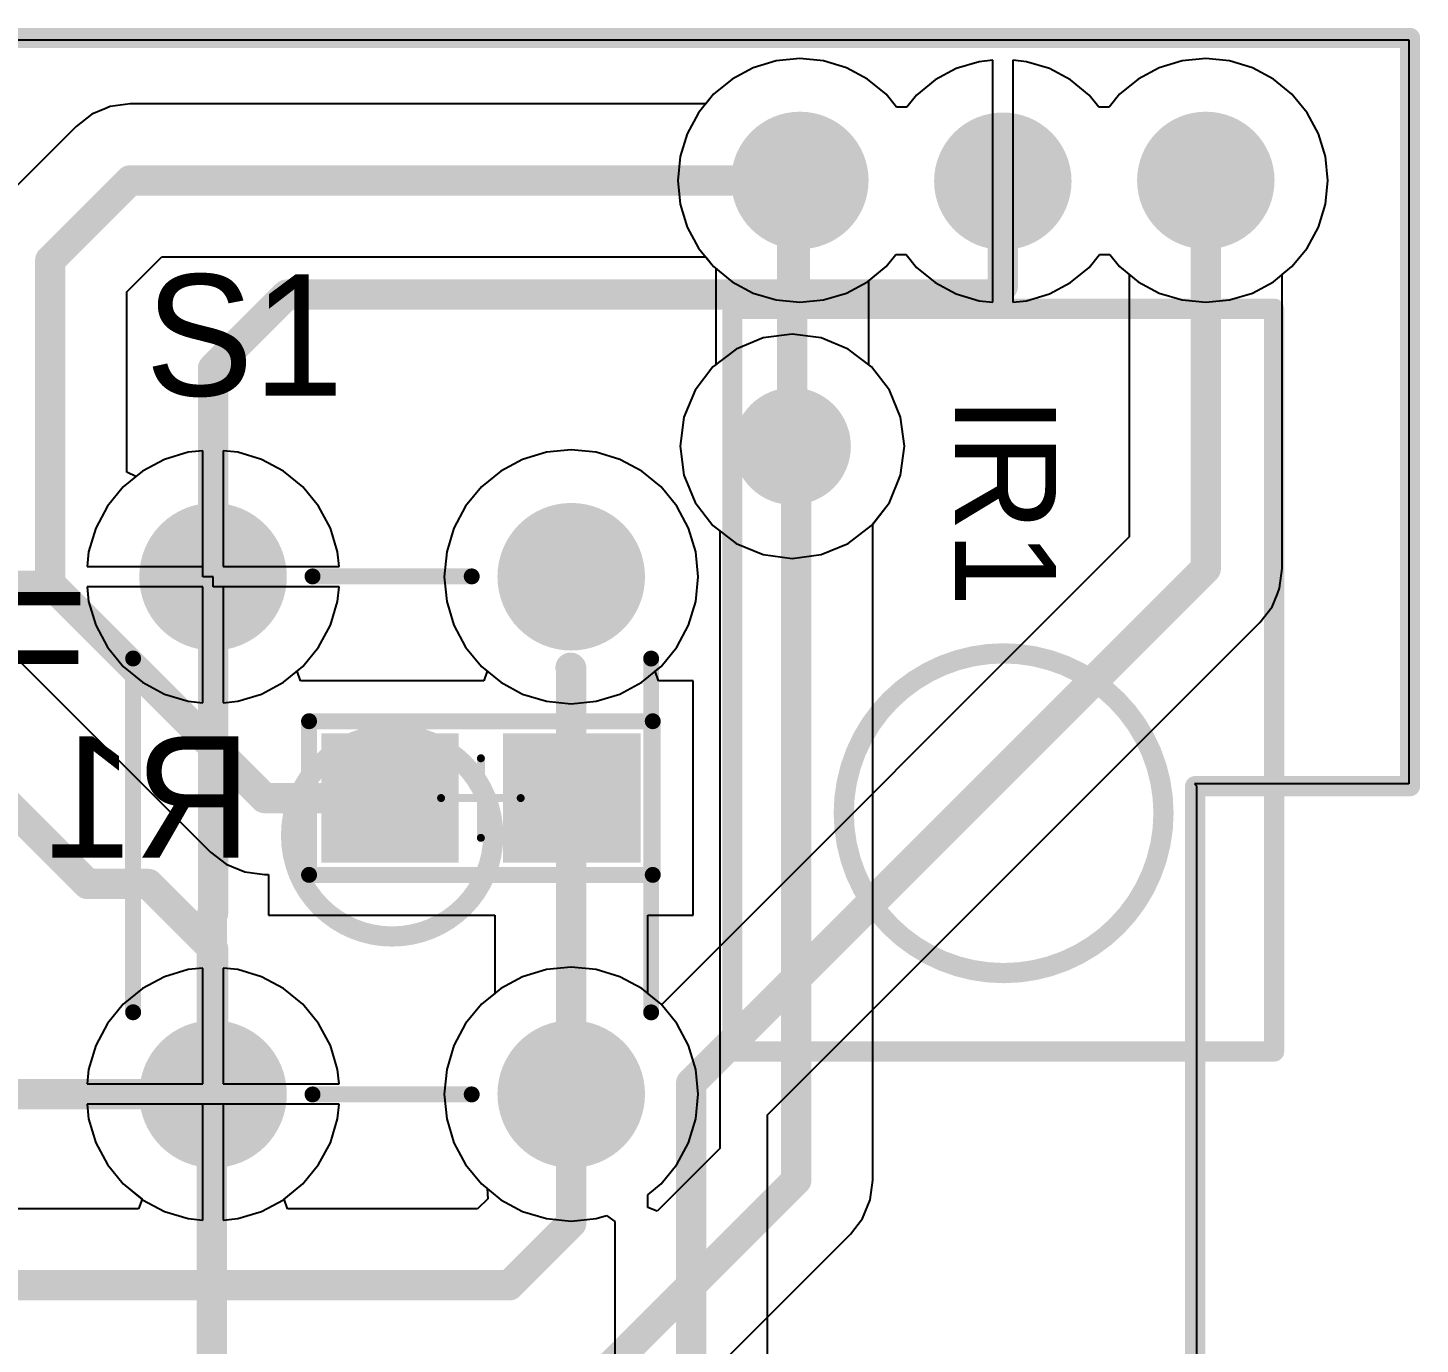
# Model space of a CAD drawing. Extents: x 2 to 5.35, y 2.27 to 3.73.
# Drawn here: x 4.666 to 5.355, y 3.084 to 3.735 of the extents above; entities that cross this region are included whole.
import ezdxf

# ---------------------------------------------------------------- set-up
doc = ezdxf.new("R2010")
doc.units = 0
doc.layers.get('0').update_dxf_attribs({"linetype": 'CONTINUOUS'})
for name, color, linetype in [('BOTTOMLAYER', 5, 'CONTINUOUS'), ('BOTTOMOVERLAY', 54, 'CONTINUOUS'), ('BOTTOMPASTE', 16, 'CONTINUOUS'), ('BOTTOMSOLDER', 6, 'CONTINUOUS'), ('MECHANICAL15', 56, 'CONTINUOUS'), ('MULTILAYER', 9, 'CONTINUOUS'), ('TOPLAYER', 1, 'CONTINUOUS'), ('TOPOVERLAY', 2, 'CONTINUOUS'), ('TOPSOLDER', 216, 'CONTINUOUS')]:
    doc.layers.add(name, color=color, linetype=linetype)

# ---------------------------------------------------------------- blocks, each defined once
blk = doc.blocks.new('IRM8601S_5')
at = {"layer": 'BOTTOMLAYER', "const_width": 0.03}
for points in [[(0.018463, -0.063385, 1), (0.048463, -0.063385, 1)], [(0.118857, -0.062992, 1), (0.148857, -0.062992, 1)], [(0.219251, -0.063385, 1), (0.249251, -0.063385, 1)]]:
    blk.add_lwpolyline(points, format="xyb", close=True, dxfattribs=at)
at = {"layer": 'BOTTOMSOLDER', "const_width": 0.034}
for points in [[(0.016463, -0.063385, 1), (0.050463, -0.063385, 1)], [(0.116857, -0.062992, 1), (0.150857, -0.062992, 1)], [(0.217251, -0.063385, 1), (0.251251, -0.063385, 1)]]:
    blk.add_lwpolyline(points, format="xyb", close=True, dxfattribs=at)
at = {"layer": 'MULTILAYER', "const_width": 0.03}
for points in [[(0.018463, -0.063385, 1), (0.048463, -0.063385, 1)], [(0.118857, -0.062992, 1), (0.148857, -0.062992, 1)], [(0.219251, -0.063385, 1), (0.249251, -0.063385, 1)]]:
    blk.add_lwpolyline(points, format="xyb", close=True, dxfattribs=at)
at = {"layer": 'TOPLAYER', "const_width": 0.03}
for points in [[(0.018463, -0.063385, 1), (0.048463, -0.063385, 1)], [(0.118857, -0.062992, 1), (0.148857, -0.062992, 1)], [(0.219251, -0.063385, 1), (0.249251, -0.063385, 1)]]:
    blk.add_lwpolyline(points, format="xyb", close=True, dxfattribs=at)
at = {"layer": 'TOPOVERLAY', "const_width": 0.01}
for points in [[(-0.000317, 0.367457), (-0.000317, 0.000078)], [(0.267637, 0.367457), (-0.000317, 0.367457)], [(0.267637, 0.367457), (0.267637, 0.000078)], [(0.267637, 0.000078), (-0.000317, 0.000078)], [(0.033463, 0.000078), (0.033463, -0.063385)], [(0.133857, 0.000078), (0.133857, -0.062992)], [(0.234251, 0.000078), (0.234251, -0.063385)]]:
    blk.add_lwpolyline(points, dxfattribs=at)
at = {"layer": 'TOPOVERLAY'}
for points, const_width in [([(-0.002817, 0.367457, 1), (0.002183, 0.367457, 1)], 0.005), ([(-0.002817, 0.367457, 1), (0.002183, 0.367457, 1)], 0.005), ([(0.265137, 0.367457, 1), (0.270137, 0.367457, 1)], 0.005), ([(0.265137, 0.367457, 1), (0.270137, 0.367457, 1)], 0.005), ([(0.21254, 0.249606, 1), (0.054389, 0.249606, 1)], 0.01), ([(0.051889, 0.249606, 1), (0.056889, 0.249606, 1)], 0.005), ([(0.21004, 0.249606, 1), (0.21504, 0.249606, 1)], 0.005), ([(-0.002817, 0.000078, 1), (0.002183, 0.000078, 1)], 0.005), ([(-0.002817, 0.000078, 1), (0.002183, 0.000078, 1)], 0.005), ([(0.030963, 0.000078, 1), (0.035963, 0.000078, 1)], 0.005), ([(0.131357, 0.000078, 1), (0.136357, 0.000078, 1)], 0.005), ([(0.231751, 0.000078, 1), (0.236751, 0.000078, 1)], 0.005), ([(0.265137, 0.000078, 1), (0.270137, 0.000078, 1)], 0.005), ([(0.265137, 0.000078, 1), (0.270137, 0.000078, 1)], 0.005), ([(0.030963, -0.063385, 1), (0.035963, -0.063385, 1)], 0.005), ([(0.131357, -0.062992, 1), (0.136357, -0.062992, 1)], 0.005), ([(0.231751, -0.063385, 1), (0.236751, -0.063385, 1)], 0.005)]:
    blk.add_lwpolyline(points, format="xyb", close=True, dxfattribs=dict(at, const_width=const_width))
at = {"layer": 'TOPSOLDER', "const_width": 0.034}
for points in [[(0.016463, -0.063385, 1), (0.050463, -0.063385, 1)], [(0.116857, -0.062992, 1), (0.150857, -0.062992, 1)], [(0.217251, -0.063385, 1), (0.251251, -0.063385, 1)]]:
    blk.add_lwpolyline(points, format="xyb", close=True, dxfattribs=at)
blk = doc.blocks.new('TACTSWITCH_7')
at = {"layer": 'BOTTOMLAYER', "const_width": 0.0325}
for points in [[(-0.104831, 0.127951, 1), (-0.072332, 0.127951, 1)], [(0.072334, 0.127951, 1), (0.104834, 0.127951, 1)], [(-0.104831, -0.127953, 1), (-0.072332, -0.127953, 1)], [(0.072334, -0.127953, 1), (0.104834, -0.127953, 1)]]:
    blk.add_lwpolyline(points, format="xyb", close=True, dxfattribs=at)
at = {"layer": 'BOTTOMSOLDER', "const_width": 0.0365}
for points in [[(-0.106831, 0.127951, 1), (-0.070332, 0.127951, 1)], [(0.070334, 0.127951, 1), (0.106834, 0.127951, 1)], [(-0.106831, -0.127953, 1), (-0.070332, -0.127953, 1)], [(0.070334, -0.127953, 1), (0.106834, -0.127953, 1)]]:
    blk.add_lwpolyline(points, format="xyb", close=True, dxfattribs=at)
at = {"layer": 'MULTILAYER', "const_width": 0.0325}
for points in [[(-0.104831, 0.127951, 1), (-0.072332, 0.127951, 1)], [(0.072334, 0.127951, 1), (0.104834, 0.127951, 1)], [(-0.104831, -0.127953, 1), (-0.072332, -0.127953, 1)], [(0.072334, -0.127953, 1), (0.104834, -0.127953, 1)]]:
    blk.add_lwpolyline(points, format="xyb", close=True, dxfattribs=at)
at = {"layer": 'TOPLAYER', "const_width": 0.0325}
for points in [[(-0.104831, 0.127951, 1), (-0.072332, 0.127951, 1)], [(0.072334, 0.127951, 1), (0.104834, 0.127951, 1)], [(-0.104831, -0.127953, 1), (-0.072332, -0.127953, 1)], [(0.072334, -0.127953, 1), (0.104834, -0.127953, 1)]]:
    blk.add_lwpolyline(points, format="xyb", close=True, dxfattribs=at)
at = {"layer": 'TOPOVERLAY', "const_width": 0.007874}
for points in [[(-0.03937, 0.128109), (0.039371, 0.128109)], [(-0.128109, -0.087481), (-0.128109, 0.087519)], [(0.12811, -0.087521), (0.12811, 0.087479)], [(-0.03937, -0.128111), (0.039371, -0.128111)]]:
    blk.add_lwpolyline(points, dxfattribs=at)
at = {"layer": 'TOPOVERLAY'}
for points, const_width in [([(-0.041338, 0.128109, 1), (-0.037401, 0.128109, 1)], 0.003937), ([(0.037402, 0.128109, 1), (0.041339, 0.128109, 1)], 0.003937), ([(-0.130078, 0.087519, 1), (-0.126141, 0.087519, 1)], 0.003937), ([(0.126142, 0.087479, 1), (0.130079, 0.087479, 1)], 0.003937), ([(0.05, 0, 1), (-0.05, 0, 1)], 0.01), ([(-0.0525, 0, 1), (-0.0475, 0, 1)], 0.005), ([(0.0475, 0, 1), (0.0525, 0, 1)], 0.005), ([(-0.130078, -0.087481, 1), (-0.126141, -0.087481, 1)], 0.003937), ([(0.126142, -0.087521, 1), (0.130079, -0.087521, 1)], 0.003937), ([(-0.041338, -0.128111, 1), (-0.037401, -0.128111, 1)], 0.003937), ([(0.037402, -0.128111, 1), (0.041339, -0.128111, 1)], 0.003937)]:
    blk.add_lwpolyline(points, format="xyb", close=True, dxfattribs=dict(at, const_width=const_width))
at = {"layer": 'TOPSOLDER', "const_width": 0.0365}
for points in [[(-0.106831, 0.127951, 1), (-0.070332, 0.127951, 1)], [(0.070334, 0.127951, 1), (0.106834, 0.127951, 1)], [(-0.106831, -0.127953, 1), (-0.070332, -0.127953, 1)], [(0.070334, -0.127953, 1), (0.106834, -0.127953, 1)]]:
    blk.add_lwpolyline(points, format="xyb", close=True, dxfattribs=at)
blk = doc.blocks.new('0805_B_19')
at = {"layer": 'BOTTOMLAYER'}
for points in [[(-0.075001, -0.027999), (-0.015001, -0.027999), (-0.075001, 0.028001), (-0.015001, 0.028001)], [(0.014999, -0.027999), (0.074999, -0.027999), (0.014999, 0.028001), (0.074999, 0.028001)]]:
    blk.add_solid(points, dxfattribs=at)
at = {"layer": 'BOTTOMOVERLAY', "const_width": 0.007874}
for points in [[(0.084999, 0.038001), (-0.085001, 0.038001)], [(-0.085001, 0.038001), (-0.085001, -0.037999)], [(0.084999, 0.038001), (0.084999, -0.037999)], [(0.084999, -0.037999), (-0.085001, -0.037999)]]:
    blk.add_lwpolyline(points, dxfattribs=at)
at = {"layer": 'BOTTOMOVERLAY', "const_width": 0.003937}
for points in [[(-0.086969, 0.038001, 1), (-0.083032, 0.038001, 1)], [(-0.086969, 0.038001, 1), (-0.083032, 0.038001, 1)], [(0.083031, 0.038001, 1), (0.086968, 0.038001, 1)], [(0.083031, 0.038001, 1), (0.086968, 0.038001, 1)], [(-0.086969, -0.037999, 1), (-0.083032, -0.037999, 1)], [(-0.086969, -0.037999, 1), (-0.083032, -0.037999, 1)], [(0.083031, -0.037999, 1), (0.086968, -0.037999, 1)], [(0.083031, -0.037999, 1), (0.086968, -0.037999, 1)]]:
    blk.add_lwpolyline(points, format="xyb", close=True, dxfattribs=at)
at = {"layer": 'BOTTOMPASTE'}
for points in [[(-0.075001, -0.027999), (-0.015001, -0.027999), (-0.075001, 0.028001), (-0.015001, 0.028001)], [(0.014999, -0.027999), (0.074999, -0.027999), (0.014999, 0.028001), (0.074999, 0.028001)]]:
    blk.add_solid(points, dxfattribs=at)
at = {"layer": 'BOTTOMSOLDER'}
for points in [[(-0.079001, -0.031999), (-0.011001, -0.031999), (-0.079001, 0.032001), (-0.011001, 0.032001)], [(0.010999, -0.031999), (0.078999, -0.031999), (0.010999, 0.032001), (0.078999, 0.032001)]]:
    blk.add_solid(points, dxfattribs=at)
at = {"layer": 'MECHANICAL15', "const_width": 0.003937}
for points in [[(-0.000001, 0.019685), (-0.000001, -0.019685)], [(0.019683, 0.000001), (-0.019687, 0.000001)]]:
    blk.add_lwpolyline(points, dxfattribs=at)
at = {"layer": 'MECHANICAL15', "const_width": 0.001969}
for points in [[(-0.000985, 0.019685, 1), (0.000983, 0.019685, 1)], [(-0.020671, 0.000001, 1), (-0.018703, 0.000001, 1)], [(0.018699, 0.000001, 1), (0.020667, 0.000001, 1)], [(-0.000985, -0.019685, 1), (0.000983, -0.019685, 1)]]:
    blk.add_lwpolyline(points, format="xyb", close=True, dxfattribs=at)

msp = doc.modelspace()

# ---------------------------------------------------------------- linework, layer by layer
at = {"layer": 'BOTTOMLAYER'}
for p, q in [((4.099024, 3.729), (5.349, 3.729)), ((5.349, 3.729), (5.349, 3.361)), ((5.047762, 3.719778), (5.036, 3.71862)), ((5.059524, 3.71862), (5.047762, 3.719778)), ((5.143156, 3.718892), (5.136394, 3.718226)), ((5.143156, 3.659084), (5.143156, 3.718892)), ((5.159918, 3.718226), (5.153156, 3.718892)), ((5.153156, 3.718892), (5.153156, 3.659084)), ((5.24855, 3.719778), (5.236788, 3.71862)), ((5.260312, 3.71862), (5.24855, 3.719778)), ((5.02469, 3.715189), (5.014266, 3.709618)), ((5.036, 3.71862), (5.02469, 3.715189)), ((5.070834, 3.715189), (5.059524, 3.71862)), ((5.081258, 3.709618), (5.070834, 3.715189)), ((5.125084, 3.714795), (5.114661, 3.709224)), ((5.136394, 3.718226), (5.125084, 3.714795)), ((5.171228, 3.714795), (5.159918, 3.718226)), ((5.181652, 3.709224), (5.171228, 3.714795)), ((5.225478, 3.715189), (5.215054, 3.709618)), ((5.236788, 3.71862), (5.225478, 3.715189)), ((5.271622, 3.715189), (5.260312, 3.71862)), ((5.282045, 3.709618), (5.271622, 3.715189)), ((5.014266, 3.709618), (5.00513, 3.70212)), ((5.090394, 3.70212), (5.081258, 3.709618)), ((5.114661, 3.709224), (5.105524, 3.701726)), ((5.190788, 3.701726), (5.181652, 3.709224)), ((5.215054, 3.709618), (5.205918, 3.70212)), ((5.291182, 3.70212), (5.282045, 3.709618)), ((5.00513, 3.70212), (5.001184, 3.697312)), ((5.095621, 3.695751), (5.090394, 3.70212)), ((5.105524, 3.701726), (5.100621, 3.695751)), ((5.195691, 3.695751), (5.190788, 3.701726)), ((5.205918, 3.70212), (5.200691, 3.695751)), ((5.29868, 3.692983), (5.291182, 3.70212)), ((4.697576, 3.692244), (4.689743, 3.686233)), ((4.704027, 3.694916), (4.697576, 3.692244)), ((4.706698, 3.696023), (4.704027, 3.694916)), ((4.716488, 3.697312), (4.706698, 3.696023)), ((5.001184, 3.697312), (4.716488, 3.697312)), ((5.100621, 3.695751), (5.095621, 3.695751)), ((5.200691, 3.695751), (5.195691, 3.695751)), ((5.304251, 3.68256), (5.29868, 3.692983)), ((4.689743, 3.686233), (4.650255, 3.646745)), ((5.307682, 3.67125), (5.304251, 3.68256)), ((5.30884, 3.659488), (5.307682, 3.67125)), ((5.143156, 3.599296), (5.143156, 3.659084)), ((5.153156, 3.659084), (5.153156, 3.599296)), ((5.307682, 3.647726), (5.30884, 3.659488)), ((5.304251, 3.636416), (5.307682, 3.647726)), ((5.29868, 3.625993), (5.304251, 3.636416)), ((5.090394, 3.616856), (5.095297, 3.622831)), ((5.095297, 3.622831), (5.100297, 3.622831)), ((5.100297, 3.622831), (5.105524, 3.616462)), ((5.190788, 3.616462), (5.196015, 3.622831)), ((5.196015, 3.622831), (5.201015, 3.622831)), ((5.201015, 3.622831), (5.205918, 3.616856)), ((5.291182, 3.616856), (5.29868, 3.625993)), ((4.714824, 3.604333), (4.732155, 3.621664)), ((4.732155, 3.621664), (5.001184, 3.621664)), ((5.001184, 3.621664), (5.00513, 3.616856)), ((5.00513, 3.616856), (5.014266, 3.609358)), ((5.081258, 3.609358), (5.090394, 3.616856)), ((5.105524, 3.616462), (5.114661, 3.608964)), ((5.181652, 3.608964), (5.190788, 3.616462)), ((5.205918, 3.616856), (5.215054, 3.609358)), ((5.282045, 3.609358), (5.291182, 3.616856)), ((5.014266, 3.609358), (5.02469, 3.603787)), ((5.070834, 3.603787), (5.081258, 3.609358)), ((5.114661, 3.608964), (5.125084, 3.603393)), ((5.171228, 3.603393), (5.181652, 3.608964)), ((5.215054, 3.609358), (5.225478, 3.603787)), ((5.271622, 3.603787), (5.282045, 3.609358)), ((4.714824, 3.515134), (4.714824, 3.604333)), ((5.02469, 3.603787), (5.036, 3.600356)), ((5.059524, 3.600356), (5.070834, 3.603787)), ((5.125084, 3.603393), (5.136394, 3.599962)), ((5.159918, 3.599962), (5.171228, 3.603393)), ((5.225478, 3.603787), (5.236788, 3.600356)), ((5.260312, 3.600356), (5.271622, 3.603787)), ((5.036, 3.600356), (5.047762, 3.599198)), ((5.047762, 3.599198), (5.059524, 3.600356)), ((5.136394, 3.599962), (5.143156, 3.599296)), ((5.153156, 3.599296), (5.159918, 3.599962)), ((5.236788, 3.600356), (5.24855, 3.599198)), ((5.24855, 3.599198), (5.260312, 3.600356)), ((5.029642, 3.581584), (5.016263, 3.576042)), ((5.044, 3.583475), (5.029642, 3.581584)), ((5.058358, 3.581584), (5.044, 3.583475)), ((5.071737, 3.576042), (5.058358, 3.581584)), ((5.016263, 3.576042), (5.004773, 3.567226)), ((5.083227, 3.567226), (5.071737, 3.576042)), ((5.004773, 3.567226), (4.995958, 3.555737)), ((5.092042, 3.555737), (5.083227, 3.567226)), ((4.995958, 3.555737), (4.990416, 3.542358)), ((5.097584, 3.542358), (5.092042, 3.555737)), ((4.990416, 3.542358), (4.988525, 3.528)), ((5.099475, 3.528), (5.097584, 3.542358)), ((4.934682, 3.526273), (4.92243, 3.525067)), ((4.946934, 3.525067), (4.934682, 3.526273)), ((4.988525, 3.528), (4.990416, 3.513642)), ((5.097584, 3.513642), (5.099475, 3.528)), ((4.733483, 3.521493), (4.722625, 3.515689)), ((4.745264, 3.525067), (4.733483, 3.521493)), ((4.752516, 3.525781), (4.745264, 3.525067)), ((4.752516, 3.463461), (4.752516, 3.525781)), ((4.769768, 3.525067), (4.762516, 3.525781)), ((4.762516, 3.525781), (4.762516, 3.468471)), ((4.781549, 3.521493), (4.769768, 3.525067)), ((4.792407, 3.515689), (4.781549, 3.521493)), ((4.910649, 3.521493), (4.899791, 3.515689)), ((4.92243, 3.525067), (4.910649, 3.521493)), ((4.958715, 3.521493), (4.946934, 3.525067)), ((4.969573, 3.515689), (4.958715, 3.521493)), ((4.719344, 3.512996), (4.714824, 3.515134)), ((4.722625, 3.515689), (4.719344, 3.512996)), ((4.801924, 3.507879), (4.792407, 3.515689)), ((4.899791, 3.515689), (4.890274, 3.507879)), ((4.97909, 3.507879), (4.969573, 3.515689)), ((4.990416, 3.513642), (4.995958, 3.500263)), ((5.092042, 3.500263), (5.097584, 3.513642)), ((4.809734, 3.498362), (4.801924, 3.507879)), ((4.890274, 3.507879), (4.882464, 3.498362)), ((4.9869, 3.498362), (4.97909, 3.507879)), ((4.995958, 3.500263), (5.004773, 3.488774)), ((5.083824, 3.489552), (5.092042, 3.500263)), ((4.815538, 3.487504), (4.809734, 3.498362)), ((4.882464, 3.498362), (4.87666, 3.487504)), ((4.992704, 3.487504), (4.9869, 3.498362)), ((4.819112, 3.475723), (4.815538, 3.487504)), ((4.87666, 3.487504), (4.873086, 3.475723)), ((4.996278, 3.475723), (4.992704, 3.487504)), ((5.004773, 3.488774), (5.008176, 3.486162)), ((5.008176, 3.486162), (5.008176, 3.180667)), ((5.083824, 3.165), (5.083824, 3.489552)), ((4.819826, 3.468471), (4.819112, 3.475723)), ((4.873086, 3.475723), (4.87188, 3.463471)), ((4.997484, 3.463471), (4.996278, 3.475723)), ((4.762516, 3.468471), (4.819826, 3.468471)), ((4.757506, 3.463461), (4.752516, 3.463461)), ((4.757506, 3.458471), (4.757506, 3.463461)), ((4.819826, 3.458471), (4.757506, 3.458471)), ((4.819112, 3.451219), (4.819826, 3.458471)), ((4.87188, 3.463471), (4.873086, 3.451219)), ((4.996278, 3.451219), (4.997484, 3.463471)), ((4.815538, 3.439438), (4.819112, 3.451219)), ((4.873086, 3.451219), (4.87666, 3.439438)), ((4.992704, 3.439438), (4.996278, 3.451219)), ((4.809734, 3.42858), (4.815538, 3.439438)), ((4.87666, 3.439438), (4.882464, 3.42858)), ((4.9869, 3.42858), (4.992704, 3.439438)), ((4.801924, 3.419063), (4.809734, 3.42858)), ((4.882464, 3.42858), (4.890274, 3.419063)), ((4.97909, 3.419063), (4.9869, 3.42858)), ((4.662333, 3.421176), (4.756255, 3.327254)), ((4.799053, 3.416707), (4.801924, 3.419063)), ((4.800738, 3.411999), (4.799053, 3.416707)), ((4.890274, 3.419063), (4.893145, 3.416707)), ((4.893145, 3.416707), (4.89146, 3.411999)), ((4.976219, 3.416707), (4.97909, 3.419063)), ((4.977904, 3.411999), (4.976219, 3.416707)), ((4.89146, 3.411999), (4.800738, 3.411999)), ((4.995001, 3.411999), (4.977904, 3.411999)), ((4.995001, 3.295999), (4.995001, 3.411999)), ((5.349, 3.361), (5.243, 3.361)), ((5.243, 3.361), (5.244, 3.36)), ((5.244, 3.36), (5.244, 2.416)), ((4.756255, 3.327254), (4.756255, 3.327254)), ((4.756255, 3.327254), (4.756255, 3.327254)), ((4.756255, 3.327254), (4.756255, 3.327254)), ((4.756255, 3.327254), (4.756255, 3.327254)), ((4.756255, 3.327254), (4.756255, 3.327254)), ((4.756255, 3.327254), (4.756255, 3.327254)), ((4.756255, 3.327254), (4.756255, 3.327254)), ((4.756255, 3.327254), (4.756255, 3.327254)), ((4.756255, 3.327254), (4.764089, 3.321243)), ((4.764089, 3.321243), (4.773211, 3.317464)), ((4.773211, 3.317464), (4.783001, 3.316176)), ((4.783001, 3.316176), (4.785001, 3.316176)), ((4.785001, 3.316176), (4.785001, 3.295999)), ((4.785001, 3.295999), (4.896858, 3.295999)), ((4.896858, 3.295999), (4.896858, 3.257379)), ((4.972506, 3.257379), (4.972506, 3.295999)), ((4.972506, 3.295999), (4.995001, 3.295999)), ((4.733483, 3.265589), (4.722625, 3.259785)), ((4.745264, 3.269163), (4.733483, 3.265589)), ((4.752516, 3.269877), (4.745264, 3.269163)), ((4.752516, 3.212567), (4.752516, 3.269877)), ((4.769768, 3.269163), (4.762516, 3.269877)), ((4.762516, 3.269877), (4.762516, 3.212567)), ((4.781549, 3.265589), (4.769768, 3.269163)), ((4.792407, 3.259785), (4.781549, 3.265589)), ((4.722625, 3.259785), (4.713108, 3.251975)), ((4.801924, 3.251975), (4.792407, 3.259785)), ((4.896858, 3.257379), (4.890274, 3.251975)), ((4.97909, 3.251975), (4.972506, 3.257379)), ((4.713108, 3.251975), (4.705298, 3.242458)), ((4.809734, 3.242458), (4.801924, 3.251975)), ((4.890274, 3.251975), (4.882464, 3.242458)), ((4.9869, 3.242458), (4.97909, 3.251975)), ((4.705298, 3.242458), (4.699494, 3.2316)), ((4.815538, 3.2316), (4.809734, 3.242458)), ((4.882464, 3.242458), (4.87666, 3.2316)), ((4.992704, 3.2316), (4.9869, 3.242458)), ((4.699494, 3.2316), (4.69592, 3.219819)), ((4.819112, 3.219819), (4.815538, 3.2316)), ((4.87666, 3.2316), (4.873086, 3.219819)), ((4.996278, 3.219819), (4.992704, 3.2316)), ((4.69592, 3.219819), (4.695206, 3.212567)), ((4.819826, 3.212567), (4.819112, 3.219819)), ((4.873086, 3.219819), (4.87188, 3.207567)), ((4.997484, 3.207567), (4.996278, 3.219819)), ((4.695206, 3.212567), (4.752516, 3.212567)), ((4.762516, 3.212567), (4.819826, 3.212567)), ((4.819826, 3.202567), (4.695206, 3.202567)), ((4.695206, 3.202567), (4.69592, 3.195315)), ((4.819112, 3.195315), (4.819826, 3.202567)), ((4.87188, 3.207567), (4.873086, 3.195315)), ((4.996278, 3.195315), (4.997484, 3.207567)), ((4.69592, 3.195315), (4.699494, 3.183534)), ((4.815538, 3.183534), (4.819112, 3.195315)), ((4.873086, 3.195315), (4.87666, 3.183534)), ((4.992704, 3.183534), (4.996278, 3.195315)), ((4.699494, 3.183534), (4.705298, 3.172676)), ((4.809734, 3.172676), (4.815538, 3.183534)), ((4.87666, 3.183534), (4.882464, 3.172676)), ((4.9869, 3.172676), (4.992704, 3.183534)), ((5.008176, 3.180667), (4.977125, 3.149616)), ((4.705298, 3.172676), (4.713108, 3.163159)), ((4.801924, 3.163159), (4.809734, 3.172676)), ((4.882464, 3.172676), (4.890274, 3.163159)), ((4.97909, 3.163159), (4.9869, 3.172676)), ((4.713108, 3.163159), (4.722402, 3.155531)), ((4.79263, 3.155531), (4.801924, 3.163159)), ((4.890274, 3.163159), (4.893105, 3.160835)), ((4.972506, 3.157755), (4.97909, 3.163159)), ((5.082535, 3.155211), (5.083824, 3.165)), ((4.722402, 3.155531), (4.720718, 3.150824)), ((4.794314, 3.150824), (4.79263, 3.155531)), ((4.893351, 3.155841), (4.888333, 3.150824)), ((4.893105, 3.160835), (4.893351, 3.155841)), ((4.972506, 3.151529), (4.972506, 3.157755)), ((5.078756, 3.146088), (5.082535, 3.15521)), ((5.082535, 3.15521), (5.082535, 3.155211)), ((5.082535, 3.155211), (5.082535, 3.155211)), ((5.082535, 3.155211), (5.082535, 3.155211)), ((5.082535, 3.155211), (5.082535, 3.155211)), ((5.082535, 3.155211), (5.082535, 3.155211)), ((5.082535, 3.155211), (5.082535, 3.155211)), ((5.082535, 3.155211), (5.082535, 3.155211)), ((5.082535, 3.155211), (5.082535, 3.155211)), ((5.082535, 3.15521), (5.082535, 3.15521)), ((5.082535, 3.15521), (5.082535, 3.15521)), ((5.082535, 3.15521), (5.082535, 3.15521)), ((5.082535, 3.15521), (5.082535, 3.15521)), ((5.082535, 3.15521), (5.082535, 3.15521)), ((5.082535, 3.15521), (5.082535, 3.15521)), ((5.082535, 3.15521), (5.082535, 3.15521)), ((5.082535, 3.15521), (5.082535, 3.15521)), ((5.082535, 3.15521), (5.082535, 3.15521)), ((5.082535, 3.15521), (5.082535, 3.15521)), ((5.082535, 3.15521), (5.082535, 3.15521)), ((5.082535, 3.15521), (5.082535, 3.15521)), ((5.082535, 3.15521), (5.082535, 3.15521)), ((5.082535, 3.15521), (5.082535, 3.15521)), ((5.082535, 3.15521), (5.082535, 3.15521)), ((5.082535, 3.15521), (5.082535, 3.15521)), ((5.082535, 3.15521), (5.082535, 3.15521)), ((5.082535, 3.15521), (5.082535, 3.15521)), ((5.082535, 3.15521), (5.082535, 3.15521)), ((5.082535, 3.15521), (5.082535, 3.15521)), ((5.082535, 3.15521), (5.082535, 3.15521)), ((5.082535, 3.15521), (5.082535, 3.15521)), ((5.082535, 3.15521), (5.082535, 3.15521)), ((5.082535, 3.15521), (5.082535, 3.15521)), ((5.082535, 3.15521), (5.082535, 3.15521)), ((5.082535, 3.15521), (5.082535, 3.15521)), ((5.082535, 3.15521), (5.082535, 3.15521)), ((4.720718, 3.150824), (4.039022, 3.150824)), ((4.888333, 3.150824), (4.794314, 3.150824)), ((4.977125, 3.149616), (4.972506, 3.151529)), ((5.072745, 3.138255), (5.078756, 3.146088)), ((4.88219, 2.947699), (5.072745, 3.138255))]:
    msp.add_line(p, q, dxfattribs=at)
at = {"layer": 'BOTTOMLAYER', "const_width": 0.015}
for points in [[(4.677, 3.62), (4.716488, 3.659488)], [(4.716488, 3.659488), (5.047762, 3.659488)], [(5.148156, 3.607156), (5.148156, 3.659094)], [(4.677, 3.482), (4.677, 3.62)], [(4.757516, 3.566516), (4.794, 3.603)], [(4.794, 3.603), (5.144, 3.603)], [(5.144, 3.603), (5.148156, 3.607156)], [(4.757516, 3.463471), (4.757516, 3.566516)], [(5.038, 3.525), (5.046, 3.517)], [(5.046, 3.165), (5.046, 3.517)], [(4.677, 3.46), (4.677, 3.482)], [(4.309, 3.459), (4.677, 3.459)], [(4.677, 3.46), (4.783001, 3.353999)], [(4.934366, 3.418476), (4.934682, 3.41816)], [(4.934682, 3.143682), (4.934682, 3.41816)], [(4.622, 3.385), (4.6955, 3.3115)], [(4.783001, 3.353999), (4.845001, 3.353999)], [(4.6955, 3.3115), (4.7255, 3.3115)], [(4.7255, 3.3115), (4.757516, 3.279484)], [(4.757516, 3.207567), (4.757516, 3.279484)], [(4.844366, 2.963366), (5.046, 3.165)], [(4.904, 3.113), (4.934682, 3.143682)], [(4.023355, 3.113), (4.904, 3.113)]]:
    msp.add_lwpolyline(points, dxfattribs=at)
at = {"layer": 'BOTTOMLAYER'}
for points, const_width in [([(4.712738, 3.659488, 1), (4.720238, 3.659488, 1)], 0.0075), ([(4.712738, 3.659488, 1), (4.720238, 3.659488, 1)], 0.0075), ([(5.044012, 3.659488, 1), (5.051512, 3.659488, 1)], 0.0075), ([(5.144406, 3.659094, 1), (5.151906, 3.659094, 1)], 0.0075), ([(4.67325, 3.62, 1), (4.68075, 3.62, 1)], 0.0075), ([(4.67325, 3.62, 1), (4.68075, 3.62, 1)], 0.0075), ([(4.79025, 3.603, 1), (4.79775, 3.603, 1)], 0.0075), ([(4.79025, 3.603, 1), (4.79775, 3.603, 1)], 0.0075), ([(5.14025, 3.603, 1), (5.14775, 3.603, 1)], 0.0075), ([(5.14025, 3.603, 1), (5.14775, 3.603, 1)], 0.0075), ([(5.144406, 3.607156, 1), (5.151906, 3.607156, 1)], 0.0075), ([(5.144406, 3.607156, 1), (5.151906, 3.607156, 1)], 0.0075), ([(4.753766, 3.566516, 1), (4.761266, 3.566516, 1)], 0.0075), ([(4.753766, 3.566516, 1), (4.761266, 3.566516, 1)], 0.0075), ([(5.0315, 3.528, 1), (5.0565, 3.528, 1)], 0.025), ([(5.03425, 3.525, 1), (5.04175, 3.525, 1)], 0.0075), ([(5.04225, 3.517, 1), (5.04975, 3.517, 1)], 0.0075), ([(5.04225, 3.517, 1), (5.04975, 3.517, 1)], 0.0075), ([(4.67325, 3.482, 1), (4.68075, 3.482, 1)], 0.0075), ([(4.67325, 3.482, 1), (4.68075, 3.482, 1)], 0.0075), ([(4.753766, 3.463471, 1), (4.761266, 3.463471, 1)], 0.0075), ([(4.67325, 3.46, 1), (4.68075, 3.46, 1)], 0.0075), ([(4.67325, 3.46, 1), (4.68075, 3.46, 1)], 0.0075), ([(4.67325, 3.459, 1), (4.68075, 3.459, 1)], 0.0075), ([(4.930616, 3.418476, 1), (4.938116, 3.418476, 1)], 0.0075), ([(4.930932, 3.41816, 1), (4.938432, 3.41816, 1)], 0.0075), ([(4.930932, 3.41816, 1), (4.938432, 3.41816, 1)], 0.0075), ([(4.779251, 3.353999, 1), (4.786751, 3.353999, 1)], 0.0075), ([(4.779251, 3.353999, 1), (4.786751, 3.353999, 1)], 0.0075), ([(4.841251, 3.353999, 1), (4.848751, 3.353999, 1)], 0.0075), ([(4.69175, 3.3115, 1), (4.69925, 3.3115, 1)], 0.0075), ([(4.69175, 3.3115, 1), (4.69925, 3.3115, 1)], 0.0075), ([(4.72175, 3.3115, 1), (4.72925, 3.3115, 1)], 0.0075), ([(4.72175, 3.3115, 1), (4.72925, 3.3115, 1)], 0.0075), ([(4.753766, 3.279484, 1), (4.761266, 3.279484, 1)], 0.0075), ([(4.753766, 3.279484, 1), (4.761266, 3.279484, 1)], 0.0075), ([(4.753766, 3.207567, 1), (4.761266, 3.207567, 1)], 0.0075), ([(5.04225, 3.165, 1), (5.04975, 3.165, 1)], 0.0075), ([(5.04225, 3.165, 1), (5.04975, 3.165, 1)], 0.0075), ([(4.930932, 3.143682, 1), (4.938432, 3.143682, 1)], 0.0075), ([(4.930932, 3.143682, 1), (4.938432, 3.143682, 1)], 0.0075), ([(4.90025, 3.113, 1), (4.90775, 3.113, 1)], 0.0075), ([(4.90025, 3.113, 1), (4.90775, 3.113, 1)], 0.0075)]:
    msp.add_lwpolyline(points, format="xyb", close=True, dxfattribs=dict(at, const_width=const_width))
at = {"layer": 'BOTTOMSOLDER', "const_width": 0.029}
msp.add_lwpolyline([(5.0295, 3.528, 1), (5.0585, 3.528, 1)], format="xyb", close=True, dxfattribs=at)
at = {"layer": 'MULTILAYER', "const_width": 0.025}
msp.add_lwpolyline([(5.0315, 3.528, 1), (5.0565, 3.528, 1)], format="xyb", close=True, dxfattribs=at)
at = {"layer": 'TOPLAYER'}
for p, q in [((2.004, 3.729), (5.349, 3.729)), ((5.349, 3.729), (5.349, 3.361)), ((5.047762, 3.719778), (5.036, 3.71862)), ((5.059524, 3.71862), (5.047762, 3.719778)), ((5.143156, 3.718892), (5.136394, 3.718226)), ((5.143156, 3.659084), (5.143156, 3.718892)), ((5.159918, 3.718226), (5.153156, 3.718892)), ((5.153156, 3.718892), (5.153156, 3.659084)), ((5.24855, 3.719778), (5.236788, 3.71862)), ((5.260312, 3.71862), (5.24855, 3.719778)), ((5.02469, 3.715189), (5.014266, 3.709618)), ((5.036, 3.71862), (5.02469, 3.715189)), ((5.070834, 3.715189), (5.059524, 3.71862)), ((5.081258, 3.709618), (5.070834, 3.715189)), ((5.125084, 3.714795), (5.114661, 3.709224)), ((5.136394, 3.718226), (5.125084, 3.714795)), ((5.171228, 3.714795), (5.159918, 3.718226)), ((5.181652, 3.709224), (5.171228, 3.714795)), ((5.225478, 3.715189), (5.215054, 3.709618)), ((5.236788, 3.71862), (5.225478, 3.715189)), ((5.271622, 3.715189), (5.260312, 3.71862)), ((5.282045, 3.709618), (5.271622, 3.715189)), ((5.014266, 3.709618), (5.00513, 3.70212)), ((5.090394, 3.70212), (5.081258, 3.709618)), ((5.114661, 3.709224), (5.105524, 3.701726)), ((5.190788, 3.701726), (5.181652, 3.709224)), ((5.215054, 3.709618), (5.205918, 3.70212)), ((5.291182, 3.70212), (5.282045, 3.709618)), ((5.00513, 3.70212), (4.997632, 3.692983)), ((5.095621, 3.695751), (5.090394, 3.70212)), ((5.105524, 3.701726), (5.100621, 3.695751)), ((5.195691, 3.695751), (5.190788, 3.701726)), ((5.205918, 3.70212), (5.200691, 3.695751)), ((5.29868, 3.692983), (5.291182, 3.70212)), ((4.997632, 3.692983), (4.992061, 3.68256)), ((5.100621, 3.695751), (5.095621, 3.695751)), ((5.200691, 3.695751), (5.195691, 3.695751)), ((5.304251, 3.68256), (5.29868, 3.692983)), ((4.992061, 3.68256), (4.98863, 3.67125)), ((5.307682, 3.67125), (5.304251, 3.68256)), ((4.98863, 3.67125), (4.987472, 3.659488)), ((5.30884, 3.659488), (5.307682, 3.67125)), ((4.987472, 3.659488), (4.98863, 3.647726)), ((5.143156, 3.599296), (5.143156, 3.659084)), ((5.153156, 3.659084), (5.153156, 3.599296)), ((5.307682, 3.647726), (5.30884, 3.659488)), ((4.98863, 3.647726), (4.992061, 3.636416)), ((5.304251, 3.636416), (5.307682, 3.647726)), ((4.992061, 3.636416), (4.997632, 3.625993)), ((5.29868, 3.625993), (5.304251, 3.636416)), ((4.997632, 3.625993), (5.00513, 3.616856)), ((5.090394, 3.616856), (5.095297, 3.622831)), ((5.095297, 3.622831), (5.100297, 3.622831)), ((5.100297, 3.622831), (5.105524, 3.616462)), ((5.190788, 3.616462), (5.196015, 3.622831)), ((5.196015, 3.622831), (5.201015, 3.622831)), ((5.201015, 3.622831), (5.205918, 3.616856)), ((5.291182, 3.616856), (5.29868, 3.625993)), ((5.00513, 3.616856), (5.006176, 3.615998)), ((5.006176, 3.615998), (5.006176, 3.568303)), ((5.081824, 3.609823), (5.090394, 3.616856)), ((5.105524, 3.616462), (5.114661, 3.608964)), ((5.181652, 3.608964), (5.190788, 3.616462)), ((5.205918, 3.616856), (5.210726, 3.61291)), ((5.286374, 3.61291), (5.291182, 3.616856)), ((5.081824, 3.568303), (5.081824, 3.609823)), ((5.114661, 3.608964), (5.125084, 3.603393)), ((5.171228, 3.603393), (5.181652, 3.608964)), ((5.210726, 3.61291), (5.210726, 3.483217)), ((5.286374, 3.46755), (5.286374, 3.61291)), ((5.125084, 3.603393), (5.136394, 3.599962)), ((5.159918, 3.599962), (5.171228, 3.603393)), ((5.136394, 3.599962), (5.143156, 3.599296)), ((5.153156, 3.599296), (5.159918, 3.599962)), ((5.006176, 3.568303), (5.004773, 3.567226)), ((5.083227, 3.567226), (5.081824, 3.568303)), ((5.004773, 3.567226), (4.995958, 3.555737)), ((5.092042, 3.555737), (5.083227, 3.567226)), ((4.995958, 3.555737), (4.990416, 3.542358)), ((5.097584, 3.542358), (5.092042, 3.555737)), ((4.990416, 3.542358), (4.988525, 3.528)), ((5.099475, 3.528), (5.097584, 3.542358)), ((4.934682, 3.526273), (4.92243, 3.525067)), ((4.946934, 3.525067), (4.934682, 3.526273)), ((4.988525, 3.528), (4.990416, 3.513642)), ((5.097584, 3.513642), (5.099475, 3.528)), ((4.733483, 3.521493), (4.722625, 3.515689)), ((4.745264, 3.525067), (4.733483, 3.521493)), ((4.752516, 3.525781), (4.745264, 3.525067)), ((4.752516, 3.468471), (4.752516, 3.525781)), ((4.769768, 3.525067), (4.762516, 3.525781)), ((4.762516, 3.525781), (4.762516, 3.468471)), ((4.781549, 3.521493), (4.769768, 3.525067)), ((4.792407, 3.515689), (4.781549, 3.521493)), ((4.910649, 3.521493), (4.899791, 3.515689)), ((4.92243, 3.525067), (4.910649, 3.521493)), ((4.958715, 3.521493), (4.946934, 3.525067)), ((4.969573, 3.515689), (4.958715, 3.521493)), ((4.722625, 3.515689), (4.713108, 3.507879)), ((4.801924, 3.507879), (4.792407, 3.515689)), ((4.899791, 3.515689), (4.890274, 3.507879)), ((4.97909, 3.507879), (4.969573, 3.515689)), ((4.990416, 3.513642), (4.995958, 3.500263)), ((5.092042, 3.500263), (5.097584, 3.513642)), ((4.713108, 3.507879), (4.705298, 3.498362)), ((4.809734, 3.498362), (4.801924, 3.507879)), ((4.890274, 3.507879), (4.882464, 3.498362)), ((4.9869, 3.498362), (4.97909, 3.507879)), ((4.995958, 3.500263), (5.004773, 3.488774)), ((5.083227, 3.488774), (5.092042, 3.500263)), ((4.705298, 3.498362), (4.699494, 3.487504)), ((4.815538, 3.487504), (4.809734, 3.498362)), ((4.882464, 3.498362), (4.87666, 3.487504)), ((4.992704, 3.487504), (4.9869, 3.498362)), ((4.699494, 3.487504), (4.69592, 3.475723)), ((4.819112, 3.475723), (4.815538, 3.487504)), ((4.87666, 3.487504), (4.873086, 3.475723)), ((4.996278, 3.475723), (4.992704, 3.487504)), ((5.004773, 3.488774), (5.016263, 3.479958)), ((5.071737, 3.479958), (5.083227, 3.488774)), ((5.210726, 3.483217), (4.979466, 3.251957)), ((5.016263, 3.479958), (5.029642, 3.474416)), ((5.058358, 3.474416), (5.071737, 3.479958)), ((4.69592, 3.475723), (4.695206, 3.468471)), ((4.819826, 3.468471), (4.819112, 3.475723)), ((4.873086, 3.475723), (4.87188, 3.463471)), ((4.997484, 3.463471), (4.996278, 3.475723)), ((5.029642, 3.474416), (5.044, 3.472525)), ((5.044, 3.472525), (5.058358, 3.474416)), ((4.695206, 3.468471), (4.752516, 3.468471)), ((4.762516, 3.468471), (4.819826, 3.468471)), ((5.285085, 3.457761), (5.286374, 3.46755)), ((4.752516, 3.458471), (4.695206, 3.458471)), ((4.695206, 3.458471), (4.69592, 3.451219)), ((4.752516, 3.401161), (4.752516, 3.458471)), ((4.819826, 3.458471), (4.762516, 3.458471)), ((4.762516, 3.458471), (4.762516, 3.401161)), ((4.819112, 3.451219), (4.819826, 3.458471)), ((4.87188, 3.463471), (4.873086, 3.451219)), ((4.996278, 3.451219), (4.997484, 3.463471)), ((5.283978, 3.455089), (5.285085, 3.457761)), ((4.69592, 3.451219), (4.699494, 3.439438)), ((4.815538, 3.439438), (4.819112, 3.451219)), ((4.873086, 3.451219), (4.87666, 3.439438)), ((4.992704, 3.439438), (4.996278, 3.451219)), ((5.281306, 3.448638), (5.283978, 3.455089)), ((5.275295, 3.440805), (5.281306, 3.448638)), ((4.699494, 3.439438), (4.705298, 3.42858)), ((4.809734, 3.42858), (4.815538, 3.439438)), ((4.87666, 3.439438), (4.882464, 3.42858)), ((4.9869, 3.42858), (4.992704, 3.439438)), ((5.031824, 3.197333), (5.275295, 3.440805)), ((4.705298, 3.42858), (4.713108, 3.419063)), ((4.801924, 3.419063), (4.809734, 3.42858)), ((4.882464, 3.42858), (4.890274, 3.419063)), ((4.97909, 3.419063), (4.9869, 3.42858)), ((4.713108, 3.419063), (4.722625, 3.411253)), ((4.792407, 3.411253), (4.801924, 3.419063)), ((4.890274, 3.419063), (4.899791, 3.411253)), ((4.969573, 3.411253), (4.97909, 3.419063)), ((4.722625, 3.411253), (4.733483, 3.405449)), ((4.781549, 3.405449), (4.792407, 3.411253)), ((4.899791, 3.411253), (4.910649, 3.405449)), ((4.958715, 3.405449), (4.969573, 3.411253)), ((4.733483, 3.405449), (4.745264, 3.401875)), ((4.769768, 3.401875), (4.781549, 3.405449)), ((4.910649, 3.405449), (4.92243, 3.401875)), ((4.946934, 3.401875), (4.958715, 3.405449)), ((4.745264, 3.401875), (4.752516, 3.401161)), ((4.762516, 3.401161), (4.769768, 3.401875)), ((4.92243, 3.401875), (4.934682, 3.400669)), ((4.934682, 3.400669), (4.946934, 3.401875)), ((5.349, 3.361), (5.243, 3.361)), ((5.243, 3.361), (5.244, 3.36)), ((5.244, 3.36), (5.244, 2.416)), ((4.733483, 3.265589), (4.722625, 3.259785)), ((4.745264, 3.269163), (4.733483, 3.265589)), ((4.752516, 3.269877), (4.745264, 3.269163)), ((4.752516, 3.212567), (4.752516, 3.269877)), ((4.769768, 3.269163), (4.762516, 3.269877)), ((4.762516, 3.269877), (4.762516, 3.212567)), ((4.781549, 3.265589), (4.769768, 3.269163)), ((4.792407, 3.259785), (4.781549, 3.265589)), ((4.910649, 3.265589), (4.899791, 3.259785)), ((4.92243, 3.269163), (4.910649, 3.265589)), ((4.934682, 3.270369), (4.92243, 3.269163)), ((4.946934, 3.269163), (4.934682, 3.270369)), ((4.958715, 3.265589), (4.946934, 3.269163)), ((4.969573, 3.259785), (4.958715, 3.265589)), ((4.722625, 3.259785), (4.713108, 3.251975)), ((4.801924, 3.251975), (4.792407, 3.259785)), ((4.899791, 3.259785), (4.890274, 3.251975)), ((4.97909, 3.251975), (4.969573, 3.259785)), ((4.713108, 3.251975), (4.705298, 3.242458)), ((4.809734, 3.242458), (4.801924, 3.251975)), ((4.890274, 3.251975), (4.882464, 3.242458)), ((4.979466, 3.251957), (4.97909, 3.251975)), ((4.705298, 3.242458), (4.699494, 3.2316)), ((4.815538, 3.2316), (4.809734, 3.242458)), ((4.882464, 3.242458), (4.87666, 3.2316)), ((4.699494, 3.2316), (4.69592, 3.219819)), ((4.819112, 3.219819), (4.815538, 3.2316)), ((4.87666, 3.2316), (4.873086, 3.219819)), ((4.69592, 3.219819), (4.695206, 3.212567)), ((4.819826, 3.212567), (4.819112, 3.219819)), ((4.873086, 3.219819), (4.87188, 3.207567)), ((4.695206, 3.212567), (4.752516, 3.212567)), ((4.762516, 3.212567), (4.819826, 3.212567)), ((4.752516, 3.202567), (4.695206, 3.202567)), ((4.695206, 3.202567), (4.69592, 3.195315)), ((4.752516, 3.145257), (4.752516, 3.202567)), ((4.819826, 3.202567), (4.762516, 3.202567)), ((4.762516, 3.202567), (4.762516, 3.145257)), ((4.819112, 3.195315), (4.819826, 3.202567)), ((4.87188, 3.207567), (4.873086, 3.195315)), ((5.031824, 2.441), (5.031824, 3.197333)), ((4.69592, 3.195315), (4.699494, 3.183534)), ((4.815538, 3.183534), (4.819112, 3.195315)), ((4.873086, 3.195315), (4.87666, 3.183534)), ((4.699494, 3.183534), (4.705298, 3.172676)), ((4.809734, 3.172676), (4.815538, 3.183534)), ((4.87666, 3.183534), (4.882464, 3.172676)), ((4.705298, 3.172676), (4.713108, 3.163159)), ((4.801924, 3.163159), (4.809734, 3.172676)), ((4.882464, 3.172676), (4.890274, 3.163159)), ((4.713108, 3.163159), (4.722625, 3.155349)), ((4.792407, 3.155349), (4.801924, 3.163159)), ((4.890274, 3.163159), (4.899791, 3.155349)), ((4.722625, 3.155349), (4.733483, 3.149545)), ((4.781549, 3.149545), (4.792407, 3.155349)), ((4.899791, 3.155349), (4.910649, 3.149545)), ((4.733483, 3.149545), (4.745264, 3.145971)), ((4.769768, 3.145971), (4.781549, 3.149545)), ((4.910649, 3.149545), (4.92243, 3.145971)), ((4.946934, 3.145971), (4.95216, 3.147557)), ((4.95216, 3.147557), (4.956176, 3.144578)), ((4.745264, 3.145971), (4.752516, 3.145257)), ((4.762516, 3.145257), (4.769768, 3.145971)), ((4.92243, 3.145971), (4.934682, 3.144765)), ((4.934682, 3.144765), (4.946934, 3.145971)), ((4.956176, 3.144578), (4.956176, 2.856942))]:
    msp.add_line(p, q, dxfattribs=at)
at = {"layer": 'TOPLAYER', "const_width": 0.015}
for points in [[(5.044, 3.655726), (5.047762, 3.659488)], [(5.24855, 3.46755), (5.24855, 3.659488)], [(5.044, 3.528), (5.044, 3.655726)], [(4.757516, 3.296902), (4.757516, 3.463471)], [(4.994, 3.213), (5.24855, 3.46755)], [(4.757, 3.296386), (4.757516, 3.296902)], [(4.757, 3.296386), (4.757516, 3.296902)], [(4.757, 3.241), (4.757, 3.296386)], [(4.757, 2.797418), (4.757, 3.296386)], [(4.994, 2.441), (4.994, 3.213)], [(4.494567, 3.207567), (4.723567, 3.207567)]]:
    msp.add_lwpolyline(points, dxfattribs=at)
at = {"layer": 'TOPLAYER'}
for points, const_width in [([(5.044012, 3.659488, 1), (5.051512, 3.659488, 1)], 0.0075), ([(5.2448, 3.659488, 1), (5.2523, 3.659488, 1)], 0.0075), ([(5.04025, 3.655726, 1), (5.04775, 3.655726, 1)], 0.0075), ([(5.04025, 3.655726, 1), (5.04775, 3.655726, 1)], 0.0075), ([(5.0315, 3.528, 1), (5.0565, 3.528, 1)], 0.025), ([(5.04025, 3.528, 1), (5.04775, 3.528, 1)], 0.0075), ([(4.753766, 3.463471, 1), (4.761266, 3.463471, 1)], 0.0075), ([(5.2448, 3.46755, 1), (5.2523, 3.46755, 1)], 0.0075), ([(5.2448, 3.46755, 1), (5.2523, 3.46755, 1)], 0.0075), ([(4.75325, 3.296386, 1), (4.76075, 3.296386, 1)], 0.0075), ([(4.75325, 3.296386, 1), (4.76075, 3.296386, 1)], 0.0075), ([(4.75325, 3.296386, 1), (4.76075, 3.296386, 1)], 0.0075), ([(4.75325, 3.296386, 1), (4.76075, 3.296386, 1)], 0.0075), ([(4.753766, 3.296902, 1), (4.761266, 3.296902, 1)], 0.0075), ([(4.753766, 3.296902, 1), (4.761266, 3.296902, 1)], 0.0075), ([(4.753766, 3.296902, 1), (4.761266, 3.296902, 1)], 0.0075), ([(4.75325, 3.241, 1), (4.76075, 3.241, 1)], 0.0075), ([(4.99025, 3.213, 1), (4.99775, 3.213, 1)], 0.0075), ([(4.99025, 3.213, 1), (4.99775, 3.213, 1)], 0.0075), ([(4.719817, 3.207567, 1), (4.727317, 3.207567, 1)], 0.0075)]:
    msp.add_lwpolyline(points, format="xyb", close=True, dxfattribs=dict(at, const_width=const_width))
at = {"layer": 'TOPOVERLAY', "const_width": 0.01}
for points in [[(2.003116, 3.72996), (5.349572, 3.72996)], [(5.349572, 3.359882), (5.349572, 3.72996)], [(5.243274, 2.415), (5.243274, 3.359882)], [(5.243274, 3.359882), (5.349572, 3.359882)]]:
    msp.add_lwpolyline(points, dxfattribs=at)
at = {"layer": 'TOPOVERLAY', "const_width": 0.005}
for points in [[(5.347072, 3.72996, 1), (5.352072, 3.72996, 1)], [(5.347072, 3.72996, 1), (5.352072, 3.72996, 1)], [(5.240774, 3.359882, 1), (5.245774, 3.359882, 1)], [(5.240774, 3.359882, 1), (5.245774, 3.359882, 1)], [(5.347072, 3.359882, 1), (5.352072, 3.359882, 1)], [(5.347072, 3.359882, 1), (5.352072, 3.359882, 1)]]:
    msp.add_lwpolyline(points, format="xyb", close=True, dxfattribs=at)
at = {"layer": 'TOPSOLDER', "const_width": 0.029}
msp.add_lwpolyline([(5.0295, 3.528, 1), (5.0585, 3.528, 1)], format="xyb", close=True, dxfattribs=at)

# ---------------------------------------------------------------- block references
at = {"rotation": 180}
for name, p in [('IRM8601S_5', (5.282013, 3.596103)), ('0805_B_19', (4.89, 3.354))]:
    msp.add_blockref(name, p, dxfattribs=at)
msp.add_blockref('TACTSWITCH_7', (4.846097, 3.33552))

# ---------------------------------------------------------------- texts
at = {"layer": 'BOTTOMOVERLAY', "text_generation_flag": 2}
msp.add_text('R1', height=0.06, dxfattribs=at).set_placement((4.776635, 3.324523))
at = {"layer": 'TOPOVERLAY'}
for s, p in [('S1', (4.724, 3.553)), ('ON/OFF', (4.392, 3.396))]:
    msp.add_text(s, height=0.06, dxfattribs=at).set_placement(p)
msp.add_text('IR1', height=0.05, rotation=270, dxfattribs=at).set_placement((5.124533, 3.552795))

doc.saveas('drawing.dxf')
